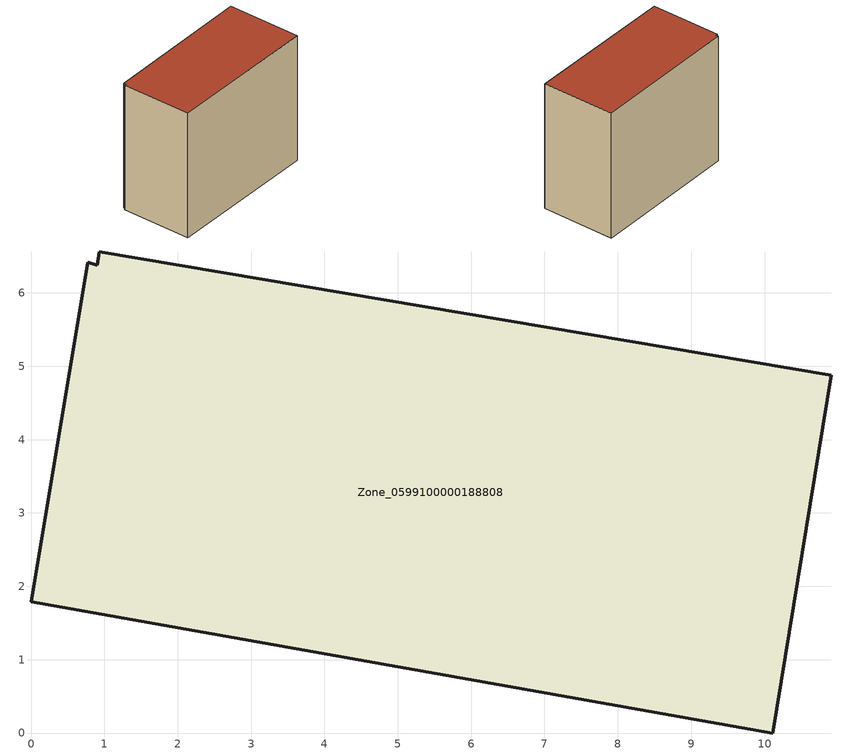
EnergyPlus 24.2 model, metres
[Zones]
Zone_0599100000188808
 floor ground (C_G): 0.9,6.38 0.93,6.56 10.91,4.88 10.11,0 0,1.79 0.77,6.42 z0
 wall outside (C_F): 0,1.79 10.11,0 10.91,4.88 0.93,6.56 0.9,6.38 0.77,6.42 0,1.79 z0:8.91
 roof outside (C_R): 0.93,6.56 0.9,6.38 0.77,6.42 0,1.79 10.11,0 10.91,4.88 z8.91
[BUILDING]
Pand.0599100000188808: North Axis=0; Terrain=City; Loads Convergence Tolerance Value=0.04; Temperature Convergence Tolerance Value=0.4; Solar Distribution=FullExterior; Maximum Number of Warmup Days=25; Minimum Number of Warmup Days=1
[Site:Location]
Rotterdam.The.Hague.AP_ZH_NLD Design_Conditions: Latitude=51.96; Longitude=4.45; Time Zone=1; Elevation=-4.5
[SITE:GROUNDTEMPERATURE:BUILDINGSURFACE]
18, 18, 18, 18, 18, 18, 18, 18, 18, 18, 18, 18
[MATERIAL] Thermal Absorptance=0.9; Solar Absorptance=0.7; Visible Absorptance=0.7
Name | Roughness | Thickness | Conductivity | Density | Specific Heat
G.TI.1975-1991 | MediumSmooth | 0.15 | 0.288461 | 540 | 1210
F.TI.1975-1991 | Rough | 0.3 | 0.230769 | 1920 | 840
R.TI.1975-1991 | MediumRough | 0.2 | 0.153846 | 1500 | 1000
[CONSTRUCTION]
C_G: G.TI.1975-1991
C_F: F.TI.1975-1991
C_R: R.TI.1975-1991
[ZONE]
Zone_0599100000188808: Type=1; Multiplier=1; Ceiling Height=Autocalculate; Volume=Autocalculate; Floor Area=autocalculate; Part of Total Floor Area=Yes
[ZONEINFILTRATION:DESIGNFLOWRATE]
Infil_Zone_0599100000188808: Zone or ZoneList or Space or SpaceList=Zone_0599100000188808; Schedule=AlwaysOn; Design Flow Rate Calculation Method=Flow/Area; Flow Rate per Floor Area=0.003; Constant Term Coefficient=1; Temperature Term Coefficient=0; Velocity Term Coefficient=0; Velocity Squared Term Coefficient=0
[HVACTEMPLATE:ZONE:IDEALLOADSAIRSYSTEM]
Zone_0599100000188808: Maximum Heating Supply Air Temperature=50; Minimum Cooling Supply Air Temperature=13; Maximum Heating Supply Air Humidity Ratio=0.0156; Minimum Cooling Supply Air Humidity Ratio=0.0077; Heating Limit=NoLimit; Cooling Limit=NoLimit; Dehumidification Control Type=ConstantSensibleHeatRatio; Cooling Sensible Heat Ratio=0.7; Dehumidification Setpoint=60; Humidification Control Type=None; Humidification Setpoint=30; Outdoor Air Method=None; Outdoor Air Flow Rate per Person=0.00944; Outdoor Air Flow Rate per Zone Floor Area=0; Outdoor Air Flow Rate per Zone=0; Demand Controlled Ventilation Type=None; Outdoor Air Economizer Type=NoEconomizer; Heat Recovery Type=None; Sensible Heat Recovery Effectiveness=0.7; Latent Heat Recovery Effectiveness=0.65
[ZONECONTROL:THERMOSTAT]
ThermostatControl_Zone_0599100000188808: Zone or ZoneList=Zone_0599100000188808; Control Type Schedule=DualSetpointControlType; Control 1=Thermostat_Zone_0599100000188808; Temperature Difference Between Cutout And Setpoint=0
[THERMOSTATSETPOINT:DUALSETPOINT]
Thermostat_Zone_0599100000188808: Heating Setpoint Temperature Schedule=HeatingSetpoint_Zone_0599100000188808; Cooling Setpoint Temperature Schedule=CoolingSetpoint_Zone_0599100000188808
[SCHEDULE:COMPACT]
HeatingSetpoint_Zone_0599100000188808: Through: 12/31, For: AllDays, Until: 24:00, 21
CoolingSetpoint_Zone_0599100000188808: Through: 12/31, For: AllDays, Until: 24:00, 24
DualSetpointControlType: Through: 12/31, For: AllDays, Until: 24:00, 4
AlwaysOn: Through: 12/31, For: AllDays, Until: 24:00, 1
